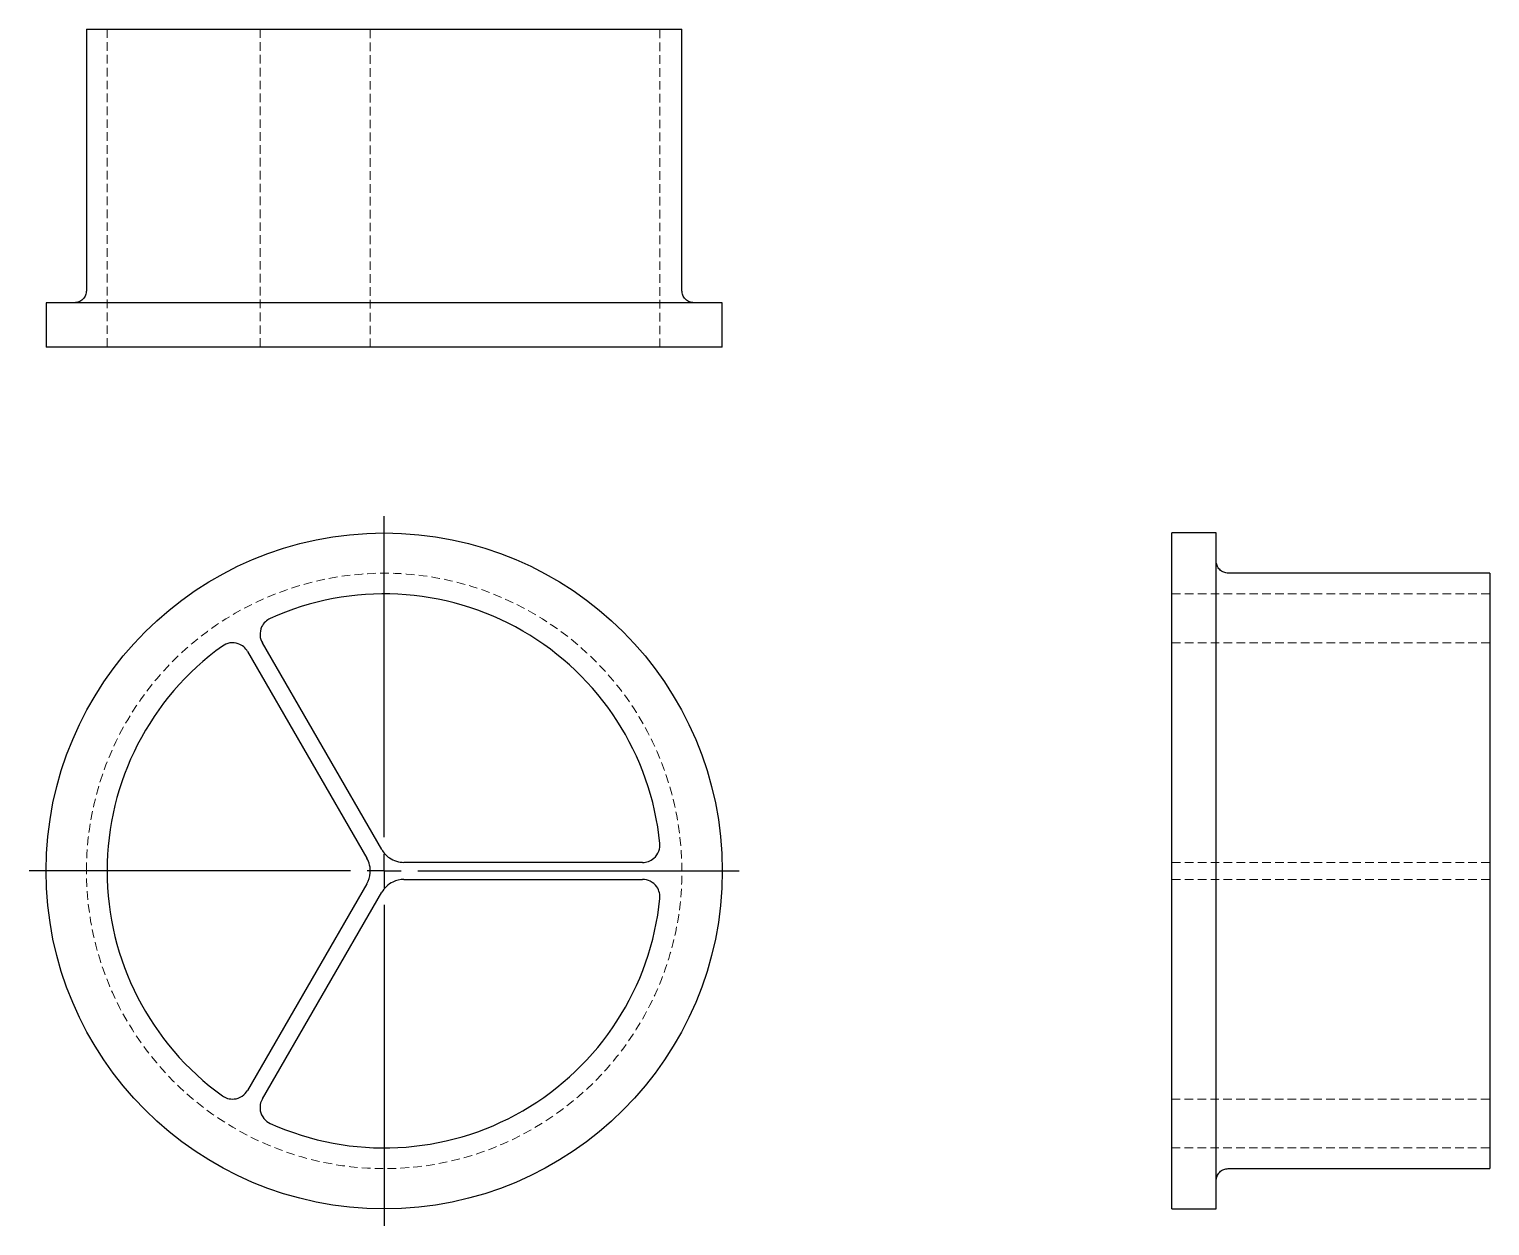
# Model space of a CAD drawing. Header units: millimetres. Extents: x 30 to 247, y 4 to 182.
import ezdxf

# ---------------------------------------------------------------- set-up
doc = ezdxf.new("R2010")
doc.units = ezdxf.units.MM
doc.linetypes.add('HIDDEN', pattern=[1.905, 1.27, -0.635])
doc.layers.add('10', color=7, linetype='Continuous')

# ---------------------------------------------------------------- blocks, each defined once
blk = doc.blocks.new('SW_CENTERMARKSYMBOL_0')
at = {"layer": '10', "color": 0}
for p, q in [((0, 5), (0, 52.5)), ((0, 0), (0, 2.5)), ((-5, 0), (-52.5, 0)), ((0, 0), (-2.5, 0)), ((0, 0), (0, -2.5)), ((0, 0), (2.5, 0)), ((5, 0), (52.5, 0)), ((0, -5), (0, -52.5))]:
    blk.add_line(p, q, dxfattribs=at)

msp = doc.modelspace()

# ---------------------------------------------------------------- linework, layer by layer
at = {"color": 7, "linetype": 'Continuous', "lineweight": 25}
for p, q in [((38.96, 181.52), (38.96, 142.84)), ((38.96, 181.52), (127.04, 181.52)), ((127.04, 142.84), (127.04, 181.52)), ((33, 141.05), (33, 134.48)), ((133, 141.05), (33, 141.05)), ((133, 134.48), (133, 141.05)), ((133, 134.48), (33, 134.48)), ((206.05, 107), (199.48, 107)), ((199.48, 57), (199.48, 107)), ((206.05, 57), (206.05, 107)), ((246.52, 101.04), (207.84, 101.04)), ((246.52, 101.04), (246.52, 57)), ((82.63, 60.16), (64.98, 90.74)), ((62.79, 89.47), (80.44, 58.9)), ((121.23, 58.26), (85.92, 58.26)), ((199.48, 7), (199.48, 57)), ((206.05, 7), (206.05, 57)), ((246.52, 57), (246.52, 12.96)), ((80.44, 55.1), (62.79, 24.53)), ((85.92, 55.74), (121.23, 55.73)), ((64.98, 23.26), (82.63, 53.84)), ((207.84, 12.96), (246.52, 12.96)), ((199.48, 7), (206.05, 7))]:
    msp.add_line(p, q, dxfattribs=at)
at = {"color": 7, "linetype": 'HIDDEN', "lineweight": 18}
for p, q in [((42.02, 181.52), (42.02, 134.48)), ((64.64, 181.52), (64.64, 134.48)), ((64.64, 181.52), (64.64, 134.48)), ((80.95, 134.48), (80.95, 181.52)), ((123.76, 134.48), (123.76, 181.52)), ((123.76, 134.48), (123.76, 181.52)), ((127.03, 142.84), (127.04, 142.84)), ((246.52, 97.98), (199.48, 97.98)), ((246.52, 90.75), (199.48, 90.75)), ((246.52, 58.26), (199.48, 58.26)), ((246.52, 55.74), (199.48, 55.74)), ((199.48, 23.25), (246.52, 23.25)), ((199.48, 16.02), (246.52, 16.02))]:
    msp.add_line(p, q, dxfattribs=at)
at = {"color": 7, "linetype": 'Continuous', "lineweight": 25}
msp.add_circle((83, 57), 50, dxfattribs=at)
for start, end in [(5.7111, 114.2889), (125.7111, 234.2848), (245.707, 354.2849)]:
    msp.add_arc((83, 57), 40.98, start, end, dxfattribs=at)
for points, knots in [([(38.96, 142.84), (38.94, 142.62), (38.9, 142.27), (38.68, 141.85), (38.45, 141.57), (38.16, 141.34), (37.74, 141.11), (37.4, 141.08), (37.17, 141.05)], [0, 0, 0, 0, 0.240505, 0.368851, 0.499882, 0.63181, 0.760767, 1, 1, 1, 1]), ([(128.83, 141.05), (128.6, 141.08), (128.26, 141.11), (127.84, 141.34), (127.55, 141.57), (127.32, 141.85), (127.1, 142.27), (127.06, 142.62), (127.04, 142.84)], [0, 0, 0, 0, 0.239243, 0.368192, 0.500109, 0.631133, 0.759478, 1, 1, 1, 1]), ([(207.84, 101.05), (207.62, 101.08), (207.27, 101.11), (206.85, 101.33), (206.57, 101.57), (206.34, 101.85), (206.11, 102.27), (206.08, 102.61), (206.05, 102.84)], [0, 0, 0, 0, 0.240477, 0.368816, 0.499843, 0.631773, 0.760739, 1, 1, 1, 1]), ([(66.14, 94.35), (65.9, 94.24), (65.65, 94.08), (65.43, 93.87), (65.21, 93.66), (65.02, 93.4), (64.88, 93.1), (64.7, 92.72), (64.62, 92.27), (64.64, 91.86), (64.67, 91.44), (64.8, 91.05), (64.98, 90.74)], [0, 0, 0, 0, 0.0461055, 0.0461055, 0.0461055, 0.0922109, 0.0922109, 0.0922109, 0.1536849, 0.1536849, 0.1536849, 0.2151588, 0.2151588, 0.2151588, 0.2151588]), ([(62.79, 89.47), (62.65, 89.71), (62.47, 89.94), (62.24, 90.14), (62.01, 90.34), (61.73, 90.5), (61.42, 90.61), (61.02, 90.75), (60.57, 90.79), (60.16, 90.72), (59.75, 90.65), (59.37, 90.48), (59.08, 90.27)], [0, 0, 0, 0, 0.0461055, 0.0461055, 0.0461055, 0.0922109, 0.0922109, 0.0922109, 0.1536849, 0.1536849, 0.1536849, 0.2151588, 0.2151588, 0.2151588, 0.2151588]), ([(121.23, 58.26), (121.5, 58.26), (121.79, 58.31), (122.08, 58.41), (122.37, 58.51), (122.65, 58.67), (122.89, 58.88), (123.22, 59.16), (123.48, 59.53), (123.62, 59.92), (123.77, 60.31), (123.81, 60.72), (123.77, 61.08)], [0, 0, 0, 0, 0.0461055, 0.0461055, 0.0461055, 0.0922109, 0.0922109, 0.0922109, 0.1536849, 0.1536849, 0.1536849, 0.2151588, 0.2151588, 0.2151588, 0.2151588]), ([(80.44, 55.1), (80.72, 55.57), (80.9, 56.13), (80.94, 56.71), (81, 57.48), (80.81, 58.27), (80.44, 58.9)], [0, 0, 0, 0, 0.0857192, 0.0857192, 0.0857192, 0.2000115, 0.2000115, 0.2000115, 0.2000115]), ([(82.63, 60.16), (82.91, 59.69), (83.3, 59.25), (83.78, 58.93), (84.42, 58.49), (85.2, 58.26), (85.92, 58.26)], [0, 0, 0, 0, 0.0857186, 0.0857186, 0.0857186, 0.2000101, 0.2000101, 0.2000101, 0.2000101]), ([(85.92, 55.74), (85.38, 55.74), (84.8, 55.61), (84.28, 55.36), (83.59, 55.03), (83, 54.46), (82.63, 53.84)], [0, 0, 0, 0, 0.0857186, 0.0857186, 0.0857186, 0.2000101, 0.2000101, 0.2000101, 0.2000101]), ([(123.77, 52.92), (123.8, 53.19), (123.79, 53.48), (123.71, 53.78), (123.64, 54.08), (123.51, 54.37), (123.33, 54.64), (123.08, 54.99), (122.74, 55.28), (122.36, 55.47), (121.99, 55.65), (121.59, 55.73), (121.23, 55.73)], [0, 0, 0, 0, 0.0461055, 0.0461055, 0.0461055, 0.0922109, 0.0922109, 0.0922109, 0.1536849, 0.1536849, 0.1536849, 0.2151588, 0.2151588, 0.2151588, 0.2151588]), ([(59.08, 23.73), (59.3, 23.57), (59.56, 23.44), (59.85, 23.35), (60.15, 23.27), (60.47, 23.23), (60.79, 23.26), (61.22, 23.29), (61.64, 23.45), (61.99, 23.68), (62.34, 23.91), (62.61, 24.21), (62.79, 24.53)], [0, 0, 0, 0, 0.0461055, 0.0461055, 0.0461055, 0.0922109, 0.0922109, 0.0922109, 0.1536849, 0.1536849, 0.1536849, 0.2151588, 0.2151588, 0.2151588, 0.2151588]), ([(64.98, 23.26), (64.84, 23.03), (64.74, 22.75), (64.68, 22.45), (64.62, 22.15), (64.62, 21.83), (64.68, 21.51), (64.76, 21.09), (64.95, 20.68), (65.22, 20.36), (65.48, 20.04), (65.81, 19.8), (66.14, 19.65)], [0, 0, 0, 0, 0.0461055, 0.0461055, 0.0461055, 0.0922109, 0.0922109, 0.0922109, 0.1536849, 0.1536849, 0.1536849, 0.2151588, 0.2151588, 0.2151588, 0.2151588]), ([(206.05, 11.17), (206.08, 11.4), (206.11, 11.74), (206.34, 12.16), (206.57, 12.44), (206.85, 12.68), (207.27, 12.89), (207.62, 12.93), (207.84, 12.96)], [0, 0, 0, 0, 0.239238, 0.368195, 0.500122, 0.631152, 0.759499, 1, 1, 1, 1])]:
    msp.add_open_spline(points, degree=3, knots=knots, dxfattribs=at)
at = {"color": 7, "linetype": 'HIDDEN', "lineweight": 18}
msp.add_open_spline([(38.96, 57), (38.96, 50.41), (41.96, 37.24), (54.61, 21.39), (72.86, 12.61), (95.4, 12.57), (113.29, 22.9), (123.26, 37.61), (128.55, 54.59), (125.8, 72.72), (113.26, 91.1), (97.4, 100.26), (75.21, 101.92), (56.01, 94.4), (41.96, 76.74), (38.96, 63.59), (38.96, 57)], degree=3, knots=[0, 0, 0, 0, 1.027986, 2.055972, 3.083959, 4.111945, 5.482593, 6.167917, 6.853241, 8.22389, 8.909214, 10.279862, 10.965186, 12.335834, 13.363821, 14.391807, 14.391807, 14.391807, 14.391807], dxfattribs=at)

# ---------------------------------------------------------------- block references
at = {"layer": '10'}
msp.add_blockref('SW_CENTERMARKSYMBOL_0', (83, 57), dxfattribs=at)

doc.saveas('drawing.dxf')
